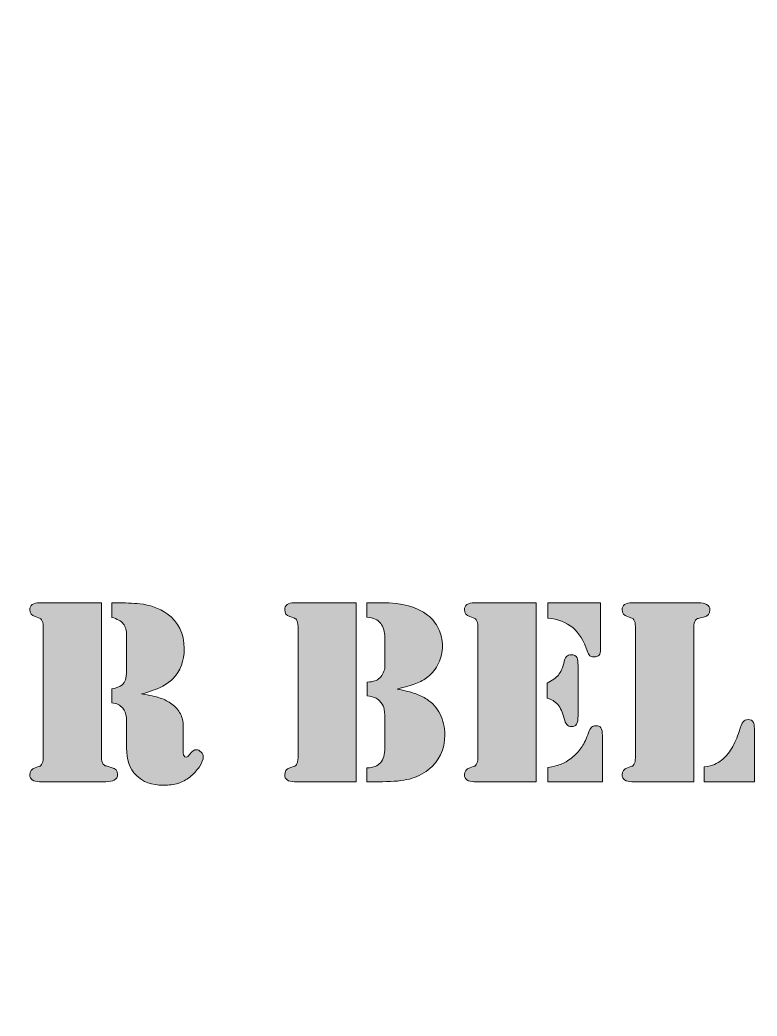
# Model space of a CAD drawing. Header units: inches. Extents: x 5 to 292, y -204 to -7.
# Drawn here: x 51.89 to 70.29, y -179.03 to -154.16 of the extents above; entities that cross this region are included whole.
import ezdxf

# ---------------------------------------------------------------- set-up
doc = ezdxf.new("R2010")
doc.units = ezdxf.units.IN
doc.header["$MEASUREMENT"] = 0
doc.layers.add('Layer 4', color=7, linetype='Continuous')
doc.layers.add('Legend', color=7, linetype='Continuous')

# ---------------------------------------------------------------- blocks, each defined once
blk = doc.blocks.new('block 3')
at = {"layer": 'Legend', "true_color": 0xffffff}
h = blk.add_hatch(color=7, dxfattribs=at)
h.dxf.hatch_style = 2
edge = h.paths.add_edge_path()
edge.add_spline(control_points=[(53.923, -168.713), (53.923, -168.713), (53.923, -172.558), (53.923, -172.558), (53.923, -172.643), (53.94, -172.704), (53.972, -172.741), (53.99, -172.763), (54.006, -172.777), (54.021, -172.782), (54.036, -172.787), (54.087, -172.801), (54.172, -172.823), (54.277, -172.847), (54.329, -172.907), (54.329, -173.003), (54.329, -173.06), (54.301, -173.106), (54.244, -173.141), (54.202, -173.167), (54.134, -173.18), (54.038, -173.18), (54.038, -173.18), (53.926, -173.18), (53.926, -173.18), (53.926, -173.18), (52.467, -173.18), (52.467, -173.18), (52.467, -173.18), (52.382, -173.18), (52.382, -173.18), (52.303, -173.18), (52.243, -173.165), (52.2, -173.136), (52.158, -173.106), (52.136, -173.064), (52.136, -173.01), (52.136, -172.92), (52.18, -172.861), (52.267, -172.833), (52.339, -172.809), (52.381, -172.794), (52.393, -172.789), (52.405, -172.783), (52.418, -172.771), (52.431, -172.751), (52.457, -172.716), (52.47, -172.661), (52.47, -172.584), (52.47, -172.584), (52.47, -169.308), (52.47, -169.308), (52.47, -169.232), (52.457, -169.176), (52.431, -169.141), (52.418, -169.121), (52.405, -169.109), (52.393, -169.104), (52.381, -169.098), (52.339, -169.083), (52.267, -169.059), (52.18, -169.031), (52.136, -168.972), (52.136, -168.883), (52.136, -168.828), (52.158, -168.786), (52.2, -168.757), (52.243, -168.727), (52.303, -168.713), (52.382, -168.713), (52.382, -168.713), (52.467, -168.713), (52.467, -168.713), (52.467, -168.713), (53.923, -168.713), (53.923, -168.713)], knot_values=[0, 0, 0, 0, 1, 1, 1, 2, 2, 2, 3, 3, 3, 4, 4, 4, 5, 5, 5, 6, 6, 6, 7, 7, 7, 8, 8, 8, 9, 9, 9, 10, 10, 10, 11, 11, 11, 12, 12, 12, 13, 13, 13, 14, 14, 14, 15, 15, 15, 16, 16, 16, 17, 17, 17, 18, 18, 18, 19, 19, 19, 20, 20, 20, 21, 21, 21, 22, 22, 22, 23, 23, 23, 24, 24, 24, 25, 25, 25, 25], degree=3, periodic=1)
edge = h.paths.add_edge_path()
edge.add_spline(control_points=[(54.928, -170.99), (55.129, -171.021), (55.283, -171.055), (55.391, -171.092), (55.499, -171.129), (55.597, -171.179), (55.684, -171.242), (55.776, -171.31), (55.846, -171.391), (55.895, -171.484), (55.944, -171.578), (55.969, -171.677), (55.969, -171.782), (55.969, -171.782), (55.969, -172.46), (55.969, -172.46), (55.969, -172.53), (55.992, -172.564), (56.037, -172.564), (56.055, -172.564), (56.07, -172.56), (56.082, -172.55), (56.094, -172.54), (56.11, -172.521), (56.132, -172.492), (56.187, -172.418), (56.242, -172.381), (56.299, -172.381), (56.336, -172.381), (56.373, -172.401), (56.411, -172.44), (56.448, -172.479), (56.466, -172.519), (56.466, -172.558), (56.466, -172.625), (56.434, -172.708), (56.37, -172.805), (56.305, -172.902), (56.225, -172.989), (56.129, -173.065), (56.039, -173.137), (55.942, -173.189), (55.838, -173.221), (55.733, -173.252), (55.61, -173.268), (55.468, -173.268), (55.18, -173.268), (54.955, -173.186), (54.794, -173.021), (54.632, -172.856), (54.552, -172.627), (54.552, -172.332), (54.552, -172.332), (54.552, -171.782), (54.552, -171.782), (54.552, -171.66), (54.55, -171.589), (54.548, -171.57), (54.537, -171.482), (54.507, -171.407), (54.457, -171.344), (54.393, -171.267), (54.303, -171.223), (54.185, -171.21), (54.185, -171.21), (54.185, -170.86), (54.185, -170.86), (54.303, -170.842), (54.387, -170.811), (54.437, -170.768), (54.481, -170.729), (54.511, -170.684), (54.527, -170.634), (54.543, -170.583), (54.552, -170.509), (54.552, -170.411), (54.552, -170.411), (54.552, -169.543), (54.552, -169.543), (54.552, -169.406), (54.525, -169.304), (54.471, -169.236), (54.418, -169.169), (54.321, -169.115), (54.182, -169.076), (54.182, -169.076), (54.182, -168.713), (54.182, -168.713), (54.182, -168.713), (54.267, -168.713), (54.267, -168.713), (54.509, -168.713), (54.715, -168.721), (54.885, -168.739), (55.138, -168.763), (55.364, -168.846), (55.563, -168.987), (55.849, -169.19), (55.992, -169.479), (55.992, -169.855), (55.992, -170.162), (55.895, -170.414), (55.704, -170.611), (55.623, -170.693), (55.529, -170.761), (55.42, -170.813), (55.313, -170.866), (55.148, -170.925), (54.928, -170.99)], knot_values=[0, 0, 0, 0, 1, 1, 1, 2, 2, 2, 3, 3, 3, 4, 4, 4, 5, 5, 5, 6, 6, 6, 7, 7, 7, 8, 8, 8, 9, 9, 9, 10, 10, 10, 11, 11, 11, 12, 12, 12, 13, 13, 13, 14, 14, 14, 15, 15, 15, 16, 16, 16, 17, 17, 17, 18, 18, 18, 19, 19, 19, 20, 20, 20, 21, 21, 21, 22, 22, 22, 23, 23, 23, 24, 24, 24, 25, 25, 25, 26, 26, 26, 27, 27, 27, 28, 28, 28, 29, 29, 29, 30, 30, 30, 31, 31, 31, 32, 32, 32, 33, 33, 33, 34, 34, 34, 35, 35, 35, 36, 36, 36, 36], degree=3, periodic=1)
h = blk.add_hatch(color=7, dxfattribs=at)
h.dxf.hatch_style = 2
edge = h.paths.add_edge_path()
edge.add_spline(control_points=[(60.286, -168.713), (60.286, -168.713), (60.286, -173.18), (60.286, -173.18), (60.286, -173.18), (58.829, -173.18), (58.829, -173.18), (58.829, -173.18), (58.744, -173.18), (58.744, -173.18), (58.665, -173.18), (58.605, -173.165), (58.562, -173.136), (58.52, -173.106), (58.499, -173.064), (58.499, -173.01), (58.499, -172.92), (58.542, -172.861), (58.629, -172.833), (58.701, -172.809), (58.744, -172.794), (58.756, -172.789), (58.767, -172.783), (58.78, -172.771), (58.793, -172.751), (58.819, -172.716), (58.832, -172.661), (58.832, -172.584), (58.832, -172.584), (58.832, -169.308), (58.832, -169.308), (58.832, -169.232), (58.819, -169.176), (58.793, -169.141), (58.78, -169.121), (58.767, -169.109), (58.756, -169.104), (58.744, -169.098), (58.701, -169.083), (58.629, -169.059), (58.542, -169.031), (58.499, -168.972), (58.499, -168.883), (58.499, -168.828), (58.52, -168.786), (58.562, -168.757), (58.605, -168.727), (58.665, -168.713), (58.744, -168.713), (58.744, -168.713), (58.829, -168.713), (58.829, -168.713), (58.829, -168.713), (60.286, -168.713), (60.286, -168.713)], knot_values=[0, 0, 0, 0, 1, 1, 1, 2, 2, 2, 3, 3, 3, 4, 4, 4, 5, 5, 5, 6, 6, 6, 7, 7, 7, 8, 8, 8, 9, 9, 9, 10, 10, 10, 11, 11, 11, 12, 12, 12, 13, 13, 13, 14, 14, 14, 15, 15, 15, 16, 16, 16, 17, 17, 17, 18, 18, 18, 18], degree=3, periodic=1)
edge = h.paths.add_edge_path()
edge.add_spline(control_points=[(61.303, -170.866), (61.5, -170.905), (61.651, -170.944), (61.757, -170.98), (61.863, -171.018), (61.958, -171.064), (62.043, -171.121), (62.189, -171.215), (62.301, -171.339), (62.378, -171.493), (62.456, -171.646), (62.495, -171.818), (62.495, -172.008), (62.495, -172.381), (62.357, -172.672), (62.082, -172.882), (61.94, -172.991), (61.784, -173.068), (61.613, -173.113), (61.441, -173.157), (61.217, -173.18), (60.94, -173.18), (60.94, -173.18), (60.551, -173.18), (60.551, -173.18), (60.551, -173.18), (60.551, -172.836), (60.551, -172.836), (60.638, -172.829), (60.707, -172.817), (60.757, -172.798), (60.807, -172.78), (60.852, -172.749), (60.891, -172.705), (60.963, -172.625), (60.999, -172.499), (60.999, -172.329), (60.999, -172.329), (60.999, -171.586), (60.999, -171.586), (60.999, -171.477), (60.99, -171.392), (60.971, -171.331), (60.953, -171.269), (60.918, -171.214), (60.868, -171.164), (60.831, -171.124), (60.791, -171.096), (60.747, -171.079), (60.703, -171.061), (60.641, -171.047), (60.56, -171.036), (60.56, -171.036), (60.56, -170.696), (60.56, -170.696), (60.641, -170.689), (60.704, -170.678), (60.749, -170.663), (60.793, -170.648), (60.834, -170.622), (60.871, -170.588), (60.906, -170.555), (60.936, -170.512), (60.96, -170.46), (60.984, -170.408), (60.997, -170.36), (60.999, -170.316), (60.999, -170.316), (60.999, -170.136), (60.999, -170.136), (60.999, -170.136), (60.999, -169.57), (60.999, -169.57), (60.999, -169.511), (60.989, -169.449), (60.97, -169.385), (60.95, -169.321), (60.926, -169.27), (60.898, -169.233), (60.856, -169.182), (60.81, -169.146), (60.759, -169.121), (60.707, -169.098), (60.638, -169.081), (60.551, -169.072), (60.551, -169.072), (60.551, -168.713), (60.551, -168.713), (60.551, -168.713), (60.927, -168.713), (60.927, -168.713), (61.425, -168.713), (61.804, -168.815), (62.066, -169.02), (62.186, -169.114), (62.278, -169.227), (62.341, -169.36), (62.404, -169.494), (62.436, -169.638), (62.436, -169.792), (62.436, -169.945), (62.404, -170.089), (62.339, -170.224), (62.275, -170.36), (62.185, -170.472), (62.069, -170.562), (61.984, -170.631), (61.886, -170.688), (61.775, -170.732), (61.663, -170.775), (61.506, -170.82), (61.303, -170.866)], knot_values=[0, 0, 0, 0, 1, 1, 1, 2, 2, 2, 3, 3, 3, 4, 4, 4, 5, 5, 5, 6, 6, 6, 7, 7, 7, 8, 8, 8, 9, 9, 9, 10, 10, 10, 11, 11, 11, 12, 12, 12, 13, 13, 13, 14, 14, 14, 15, 15, 15, 16, 16, 16, 17, 17, 17, 18, 18, 18, 19, 19, 19, 20, 20, 20, 21, 21, 21, 22, 22, 22, 23, 23, 23, 24, 24, 24, 25, 25, 25, 26, 26, 26, 27, 27, 27, 28, 28, 28, 29, 29, 29, 30, 30, 30, 31, 31, 31, 32, 32, 32, 33, 33, 33, 34, 34, 34, 35, 35, 35, 36, 36, 36, 37, 37, 37, 37], degree=3, periodic=1)
h = blk.add_hatch(color=7, dxfattribs=at)
h.dxf.hatch_style = 2
edge = h.paths.add_edge_path()
edge.add_spline(control_points=[(64.773, -168.713), (64.773, -168.713), (64.773, -173.18), (64.773, -173.18), (64.773, -173.18), (63.316, -173.18), (63.316, -173.18), (63.316, -173.18), (63.231, -173.18), (63.231, -173.18), (63.153, -173.18), (63.092, -173.165), (63.049, -173.136), (63.007, -173.106), (62.986, -173.064), (62.986, -173.01), (62.986, -172.92), (63.029, -172.861), (63.117, -172.833), (63.189, -172.809), (63.231, -172.794), (63.243, -172.789), (63.255, -172.783), (63.267, -172.771), (63.28, -172.751), (63.306, -172.716), (63.319, -172.661), (63.319, -172.584), (63.319, -172.584), (63.319, -169.308), (63.319, -169.308), (63.319, -169.232), (63.306, -169.176), (63.28, -169.141), (63.267, -169.121), (63.255, -169.109), (63.243, -169.104), (63.231, -169.098), (63.189, -169.083), (63.117, -169.059), (63.029, -169.031), (62.986, -168.972), (62.986, -168.883), (62.986, -168.828), (63.007, -168.786), (63.049, -168.757), (63.092, -168.727), (63.153, -168.713), (63.231, -168.713), (63.231, -168.713), (63.316, -168.713), (63.316, -168.713), (63.316, -168.713), (64.773, -168.713), (64.773, -168.713)], knot_values=[0, 0, 0, 0, 1, 1, 1, 2, 2, 2, 3, 3, 3, 4, 4, 4, 5, 5, 5, 6, 6, 6, 7, 7, 7, 8, 8, 8, 9, 9, 9, 10, 10, 10, 11, 11, 11, 12, 12, 12, 13, 13, 13, 14, 14, 14, 15, 15, 15, 16, 16, 16, 17, 17, 17, 18, 18, 18, 18], degree=3, periodic=1)
edge = h.paths.add_edge_path()
edge.add_spline(control_points=[(65.048, -171.095), (65.048, -171.095), (65.048, -170.716), (65.048, -170.716), (65.174, -170.654), (65.268, -170.588), (65.329, -170.516), (65.39, -170.444), (65.435, -170.348), (65.463, -170.228), (65.481, -170.145), (65.503, -170.087), (65.532, -170.056), (65.56, -170.024), (65.601, -170.009), (65.653, -170.009), (65.723, -170.009), (65.771, -170.036), (65.797, -170.09), (65.812, -170.119), (65.82, -170.183), (65.82, -170.283), (65.82, -170.283), (65.82, -171.53), (65.82, -171.53), (65.82, -171.633), (65.809, -171.704), (65.785, -171.743), (65.763, -171.782), (65.721, -171.802), (65.66, -171.802), (65.609, -171.802), (65.57, -171.787), (65.542, -171.756), (65.513, -171.726), (65.49, -171.674), (65.473, -171.602), (65.436, -171.452), (65.383, -171.336), (65.314, -171.255), (65.246, -171.175), (65.157, -171.121), (65.048, -171.095)], knot_values=[0, 0, 0, 0, 1, 1, 1, 2, 2, 2, 3, 3, 3, 4, 4, 4, 5, 5, 5, 6, 6, 6, 7, 7, 7, 8, 8, 8, 9, 9, 9, 10, 10, 10, 11, 11, 11, 12, 12, 12, 13, 13, 13, 14, 14, 14, 14], degree=3, periodic=1)
edge = h.paths.add_edge_path()
edge.add_spline(control_points=[(65.064, -168.713), (65.064, -168.713), (66.383, -168.713), (66.383, -168.713), (66.383, -168.713), (66.383, -169.871), (66.383, -169.871), (66.383, -169.939), (66.37, -169.988), (66.344, -170.018), (66.317, -170.049), (66.276, -170.064), (66.219, -170.064), (66.171, -170.064), (66.136, -170.054), (66.114, -170.035), (66.093, -170.015), (66.072, -169.975), (66.052, -169.913), (65.969, -169.661), (65.848, -169.467), (65.687, -169.334), (65.527, -169.201), (65.319, -169.121), (65.064, -169.095), (65.064, -169.095), (65.064, -168.713), (65.064, -168.713)], knot_values=[0, 0, 0, 0, 1, 1, 1, 2, 2, 2, 3, 3, 3, 4, 4, 4, 5, 5, 5, 6, 6, 6, 7, 7, 7, 8, 8, 8, 9, 9, 9, 9], degree=3, periodic=1)
edge = h.paths.add_edge_path()
edge.add_spline(control_points=[(65.067, -173.18), (65.067, -173.18), (65.067, -172.826), (65.067, -172.826), (65.209, -172.805), (65.326, -172.774), (65.419, -172.735), (65.512, -172.695), (65.605, -172.635), (65.699, -172.554), (65.793, -172.474), (65.867, -172.391), (65.923, -172.304), (65.979, -172.218), (66.031, -172.104), (66.082, -171.962), (66.106, -171.892), (66.131, -171.845), (66.157, -171.82), (66.183, -171.795), (66.219, -171.782), (66.265, -171.782), (66.326, -171.782), (66.369, -171.8), (66.393, -171.836), (66.417, -171.872), (66.429, -171.935), (66.429, -172.025), (66.429, -172.025), (66.429, -173.18), (66.429, -173.18), (66.429, -173.18), (65.067, -173.18), (65.067, -173.18)], knot_values=[0, 0, 0, 0, 1, 1, 1, 2, 2, 2, 3, 3, 3, 4, 4, 4, 5, 5, 5, 6, 6, 6, 7, 7, 7, 8, 8, 8, 9, 9, 9, 10, 10, 10, 11, 11, 11, 11], degree=3, periodic=1)
h = blk.add_hatch(color=7, dxfattribs=at)
h.dxf.hatch_style = 2
edge = h.paths.add_edge_path()
edge.add_spline(control_points=[(68.707, -173.18), (68.707, -173.18), (67.25, -173.18), (67.25, -173.18), (67.25, -173.18), (67.165, -173.18), (67.165, -173.18), (67.087, -173.18), (67.026, -173.165), (66.983, -173.136), (66.941, -173.106), (66.92, -173.064), (66.92, -173.01), (66.92, -172.92), (66.963, -172.861), (67.051, -172.833), (67.123, -172.809), (67.165, -172.794), (67.177, -172.789), (67.188, -172.783), (67.201, -172.771), (67.214, -172.751), (67.24, -172.716), (67.253, -172.661), (67.253, -172.584), (67.253, -172.584), (67.253, -169.308), (67.253, -169.308), (67.253, -169.232), (67.24, -169.176), (67.214, -169.141), (67.201, -169.121), (67.188, -169.109), (67.177, -169.104), (67.165, -169.098), (67.123, -169.083), (67.051, -169.059), (66.963, -169.031), (66.92, -168.972), (66.92, -168.883), (66.92, -168.828), (66.941, -168.786), (66.983, -168.757), (67.026, -168.727), (67.087, -168.713), (67.165, -168.713), (67.165, -168.713), (67.25, -168.713), (67.25, -168.713), (67.25, -168.713), (68.71, -168.713), (68.71, -168.713), (68.71, -168.713), (68.821, -168.713), (68.821, -168.713), (68.917, -168.713), (68.986, -168.726), (69.027, -168.752), (69.084, -168.787), (69.112, -168.832), (69.112, -168.889), (69.112, -168.985), (69.06, -169.045), (68.955, -169.069), (68.87, -169.089), (68.82, -169.102), (68.805, -169.108), (68.789, -169.115), (68.773, -169.128), (68.756, -169.148), (68.723, -169.187), (68.707, -169.248), (68.707, -169.331), (68.707, -169.331), (68.707, -173.18), (68.707, -173.18)], knot_values=[0, 0, 0, 0, 1, 1, 1, 2, 2, 2, 3, 3, 3, 4, 4, 4, 5, 5, 5, 6, 6, 6, 7, 7, 7, 8, 8, 8, 9, 9, 9, 10, 10, 10, 11, 11, 11, 12, 12, 12, 13, 13, 13, 14, 14, 14, 15, 15, 15, 16, 16, 16, 17, 17, 17, 18, 18, 18, 19, 19, 19, 20, 20, 20, 21, 21, 21, 22, 22, 22, 23, 23, 23, 24, 24, 24, 25, 25, 25, 25], degree=3, periodic=1)
edge = h.paths.add_edge_path()
edge.add_spline(control_points=[(68.972, -173.18), (68.972, -173.18), (68.972, -172.813), (68.972, -172.813), (69.078, -172.794), (69.163, -172.772), (69.225, -172.748), (69.287, -172.724), (69.347, -172.689), (69.404, -172.643), (69.495, -172.571), (69.579, -172.472), (69.656, -172.345), (69.732, -172.219), (69.794, -172.078), (69.842, -171.923), (69.877, -171.803), (69.909, -171.724), (69.939, -171.686), (69.968, -171.648), (70.011, -171.628), (70.068, -171.628), (70.129, -171.628), (70.174, -171.654), (70.202, -171.704), (70.215, -171.728), (70.222, -171.776), (70.222, -171.848), (70.222, -171.848), (70.222, -173.18), (70.222, -173.18), (70.222, -173.18), (68.972, -173.18), (68.972, -173.18)], knot_values=[0, 0, 0, 0, 1, 1, 1, 2, 2, 2, 3, 3, 3, 4, 4, 4, 5, 5, 5, 6, 6, 6, 7, 7, 7, 8, 8, 8, 9, 9, 9, 10, 10, 10, 11, 11, 11, 11], degree=3, periodic=1)
at = {"layer": 'Legend', "lineweight": 0}
for points, knots in [([(53.923, -168.713), (53.923, -168.713), (53.923, -172.558), (53.923, -172.558), (53.923, -172.643), (53.94, -172.704), (53.972, -172.741), (53.99, -172.763), (54.006, -172.777), (54.021, -172.782), (54.036, -172.787), (54.087, -172.801), (54.172, -172.823), (54.277, -172.847), (54.329, -172.907), (54.329, -173.003), (54.329, -173.06), (54.301, -173.106), (54.244, -173.141), (54.202, -173.167), (54.134, -173.18), (54.038, -173.18), (54.038, -173.18), (53.926, -173.18), (53.926, -173.18), (53.926, -173.18), (52.467, -173.18), (52.467, -173.18), (52.467, -173.18), (52.382, -173.18), (52.382, -173.18), (52.303, -173.18), (52.243, -173.165), (52.2, -173.136), (52.158, -173.106), (52.136, -173.064), (52.136, -173.01), (52.136, -172.92), (52.18, -172.861), (52.267, -172.833), (52.339, -172.809), (52.381, -172.794), (52.393, -172.789), (52.405, -172.783), (52.418, -172.771), (52.431, -172.751), (52.457, -172.716), (52.47, -172.661), (52.47, -172.584), (52.47, -172.584), (52.47, -169.308), (52.47, -169.308), (52.47, -169.232), (52.457, -169.176), (52.431, -169.141), (52.418, -169.121), (52.405, -169.109), (52.393, -169.104), (52.381, -169.098), (52.339, -169.083), (52.267, -169.059), (52.18, -169.031), (52.136, -168.972), (52.136, -168.883), (52.136, -168.828), (52.158, -168.786), (52.2, -168.757), (52.243, -168.727), (52.303, -168.713), (52.382, -168.713), (52.382, -168.713), (52.467, -168.713), (52.467, -168.713), (52.467, -168.713), (53.923, -168.713), (53.923, -168.713)], [0, 0, 0, 0, 1, 1, 1, 2, 2, 2, 3, 3, 3, 4, 4, 4, 5, 5, 5, 6, 6, 6, 7, 7, 7, 8, 8, 8, 9, 9, 9, 10, 10, 10, 11, 11, 11, 12, 12, 12, 13, 13, 13, 14, 14, 14, 15, 15, 15, 16, 16, 16, 17, 17, 17, 18, 18, 18, 19, 19, 19, 20, 20, 20, 21, 21, 21, 22, 22, 22, 23, 23, 23, 24, 24, 24, 25, 25, 25, 25]), ([(54.928, -170.99), (55.129, -171.021), (55.283, -171.055), (55.391, -171.092), (55.499, -171.129), (55.597, -171.179), (55.684, -171.242), (55.776, -171.31), (55.846, -171.391), (55.895, -171.484), (55.944, -171.578), (55.969, -171.677), (55.969, -171.782), (55.969, -171.782), (55.969, -172.46), (55.969, -172.46), (55.969, -172.53), (55.992, -172.564), (56.037, -172.564), (56.055, -172.564), (56.07, -172.56), (56.082, -172.55), (56.094, -172.54), (56.11, -172.521), (56.132, -172.492), (56.187, -172.418), (56.242, -172.381), (56.299, -172.381), (56.336, -172.381), (56.373, -172.401), (56.411, -172.44), (56.448, -172.479), (56.466, -172.519), (56.466, -172.558), (56.466, -172.625), (56.434, -172.708), (56.37, -172.805), (56.305, -172.902), (56.225, -172.989), (56.129, -173.065), (56.039, -173.137), (55.942, -173.189), (55.838, -173.221), (55.733, -173.252), (55.61, -173.268), (55.468, -173.268), (55.18, -173.268), (54.955, -173.186), (54.794, -173.021), (54.632, -172.856), (54.552, -172.627), (54.552, -172.332), (54.552, -172.332), (54.552, -171.782), (54.552, -171.782), (54.552, -171.66), (54.55, -171.589), (54.548, -171.57), (54.537, -171.482), (54.507, -171.407), (54.457, -171.344), (54.393, -171.267), (54.303, -171.223), (54.185, -171.21), (54.185, -171.21), (54.185, -170.86), (54.185, -170.86), (54.303, -170.842), (54.387, -170.811), (54.437, -170.768), (54.481, -170.729), (54.511, -170.684), (54.527, -170.634), (54.543, -170.583), (54.552, -170.509), (54.552, -170.411), (54.552, -170.411), (54.552, -169.543), (54.552, -169.543), (54.552, -169.406), (54.525, -169.304), (54.471, -169.236), (54.418, -169.169), (54.321, -169.115), (54.182, -169.076), (54.182, -169.076), (54.182, -168.713), (54.182, -168.713), (54.182, -168.713), (54.267, -168.713), (54.267, -168.713), (54.509, -168.713), (54.715, -168.721), (54.885, -168.739), (55.138, -168.763), (55.364, -168.846), (55.563, -168.987), (55.849, -169.19), (55.992, -169.479), (55.992, -169.855), (55.992, -170.162), (55.895, -170.414), (55.704, -170.611), (55.623, -170.693), (55.529, -170.761), (55.42, -170.813), (55.313, -170.866), (55.148, -170.925), (54.928, -170.99)], [0, 0, 0, 0, 1, 1, 1, 2, 2, 2, 3, 3, 3, 4, 4, 4, 5, 5, 5, 6, 6, 6, 7, 7, 7, 8, 8, 8, 9, 9, 9, 10, 10, 10, 11, 11, 11, 12, 12, 12, 13, 13, 13, 14, 14, 14, 15, 15, 15, 16, 16, 16, 17, 17, 17, 18, 18, 18, 19, 19, 19, 20, 20, 20, 21, 21, 21, 22, 22, 22, 23, 23, 23, 24, 24, 24, 25, 25, 25, 26, 26, 26, 27, 27, 27, 28, 28, 28, 29, 29, 29, 30, 30, 30, 31, 31, 31, 32, 32, 32, 33, 33, 33, 34, 34, 34, 35, 35, 35, 36, 36, 36, 36]), ([(60.286, -168.713), (60.286, -168.713), (60.286, -173.18), (60.286, -173.18), (60.286, -173.18), (58.829, -173.18), (58.829, -173.18), (58.829, -173.18), (58.744, -173.18), (58.744, -173.18), (58.665, -173.18), (58.605, -173.165), (58.562, -173.136), (58.52, -173.106), (58.499, -173.064), (58.499, -173.01), (58.499, -172.92), (58.542, -172.861), (58.629, -172.833), (58.701, -172.809), (58.744, -172.794), (58.756, -172.789), (58.767, -172.783), (58.78, -172.771), (58.793, -172.751), (58.819, -172.716), (58.832, -172.661), (58.832, -172.584), (58.832, -172.584), (58.832, -169.308), (58.832, -169.308), (58.832, -169.232), (58.819, -169.176), (58.793, -169.141), (58.78, -169.121), (58.767, -169.109), (58.756, -169.104), (58.744, -169.098), (58.701, -169.083), (58.629, -169.059), (58.542, -169.031), (58.499, -168.972), (58.499, -168.883), (58.499, -168.828), (58.52, -168.786), (58.562, -168.757), (58.605, -168.727), (58.665, -168.713), (58.744, -168.713), (58.744, -168.713), (58.829, -168.713), (58.829, -168.713), (58.829, -168.713), (60.286, -168.713), (60.286, -168.713)], [0, 0, 0, 0, 1, 1, 1, 2, 2, 2, 3, 3, 3, 4, 4, 4, 5, 5, 5, 6, 6, 6, 7, 7, 7, 8, 8, 8, 9, 9, 9, 10, 10, 10, 11, 11, 11, 12, 12, 12, 13, 13, 13, 14, 14, 14, 15, 15, 15, 16, 16, 16, 17, 17, 17, 18, 18, 18, 18]), ([(61.303, -170.866), (61.5, -170.905), (61.651, -170.944), (61.757, -170.98), (61.863, -171.018), (61.958, -171.064), (62.043, -171.121), (62.189, -171.215), (62.301, -171.339), (62.378, -171.493), (62.456, -171.646), (62.495, -171.818), (62.495, -172.008), (62.495, -172.381), (62.357, -172.672), (62.082, -172.882), (61.94, -172.991), (61.784, -173.068), (61.613, -173.113), (61.441, -173.157), (61.217, -173.18), (60.94, -173.18), (60.94, -173.18), (60.551, -173.18), (60.551, -173.18), (60.551, -173.18), (60.551, -172.836), (60.551, -172.836), (60.638, -172.829), (60.707, -172.817), (60.757, -172.798), (60.807, -172.78), (60.852, -172.749), (60.891, -172.705), (60.963, -172.625), (60.999, -172.499), (60.999, -172.329), (60.999, -172.329), (60.999, -171.586), (60.999, -171.586), (60.999, -171.477), (60.99, -171.392), (60.971, -171.331), (60.953, -171.269), (60.918, -171.214), (60.868, -171.164), (60.831, -171.124), (60.791, -171.096), (60.747, -171.079), (60.703, -171.061), (60.641, -171.047), (60.56, -171.036), (60.56, -171.036), (60.56, -170.696), (60.56, -170.696), (60.641, -170.689), (60.704, -170.678), (60.749, -170.663), (60.793, -170.648), (60.834, -170.622), (60.871, -170.588), (60.906, -170.555), (60.936, -170.512), (60.96, -170.46), (60.984, -170.408), (60.997, -170.36), (60.999, -170.316), (60.999, -170.316), (60.999, -170.136), (60.999, -170.136), (60.999, -170.136), (60.999, -169.57), (60.999, -169.57), (60.999, -169.511), (60.989, -169.449), (60.97, -169.385), (60.95, -169.321), (60.926, -169.27), (60.898, -169.233), (60.856, -169.182), (60.81, -169.146), (60.759, -169.121), (60.707, -169.098), (60.638, -169.081), (60.551, -169.072), (60.551, -169.072), (60.551, -168.713), (60.551, -168.713), (60.551, -168.713), (60.927, -168.713), (60.927, -168.713), (61.425, -168.713), (61.804, -168.815), (62.066, -169.02), (62.186, -169.114), (62.278, -169.227), (62.341, -169.36), (62.404, -169.494), (62.436, -169.638), (62.436, -169.792), (62.436, -169.945), (62.404, -170.089), (62.339, -170.224), (62.275, -170.36), (62.185, -170.472), (62.069, -170.562), (61.984, -170.631), (61.886, -170.688), (61.775, -170.732), (61.663, -170.775), (61.506, -170.82), (61.303, -170.866)], [0, 0, 0, 0, 1, 1, 1, 2, 2, 2, 3, 3, 3, 4, 4, 4, 5, 5, 5, 6, 6, 6, 7, 7, 7, 8, 8, 8, 9, 9, 9, 10, 10, 10, 11, 11, 11, 12, 12, 12, 13, 13, 13, 14, 14, 14, 15, 15, 15, 16, 16, 16, 17, 17, 17, 18, 18, 18, 19, 19, 19, 20, 20, 20, 21, 21, 21, 22, 22, 22, 23, 23, 23, 24, 24, 24, 25, 25, 25, 26, 26, 26, 27, 27, 27, 28, 28, 28, 29, 29, 29, 30, 30, 30, 31, 31, 31, 32, 32, 32, 33, 33, 33, 34, 34, 34, 35, 35, 35, 36, 36, 36, 37, 37, 37, 37]), ([(64.773, -168.713), (64.773, -168.713), (64.773, -173.18), (64.773, -173.18), (64.773, -173.18), (63.316, -173.18), (63.316, -173.18), (63.316, -173.18), (63.231, -173.18), (63.231, -173.18), (63.153, -173.18), (63.092, -173.165), (63.049, -173.136), (63.007, -173.106), (62.986, -173.064), (62.986, -173.01), (62.986, -172.92), (63.029, -172.861), (63.117, -172.833), (63.189, -172.809), (63.231, -172.794), (63.243, -172.789), (63.255, -172.783), (63.267, -172.771), (63.28, -172.751), (63.306, -172.716), (63.319, -172.661), (63.319, -172.584), (63.319, -172.584), (63.319, -169.308), (63.319, -169.308), (63.319, -169.232), (63.306, -169.176), (63.28, -169.141), (63.267, -169.121), (63.255, -169.109), (63.243, -169.104), (63.231, -169.098), (63.189, -169.083), (63.117, -169.059), (63.029, -169.031), (62.986, -168.972), (62.986, -168.883), (62.986, -168.828), (63.007, -168.786), (63.049, -168.757), (63.092, -168.727), (63.153, -168.713), (63.231, -168.713), (63.231, -168.713), (63.316, -168.713), (63.316, -168.713), (63.316, -168.713), (64.773, -168.713), (64.773, -168.713)], [0, 0, 0, 0, 1, 1, 1, 2, 2, 2, 3, 3, 3, 4, 4, 4, 5, 5, 5, 6, 6, 6, 7, 7, 7, 8, 8, 8, 9, 9, 9, 10, 10, 10, 11, 11, 11, 12, 12, 12, 13, 13, 13, 14, 14, 14, 15, 15, 15, 16, 16, 16, 17, 17, 17, 18, 18, 18, 18]), ([(65.064, -168.713), (65.064, -168.713), (66.383, -168.713), (66.383, -168.713), (66.383, -168.713), (66.383, -169.871), (66.383, -169.871), (66.383, -169.939), (66.37, -169.988), (66.344, -170.018), (66.317, -170.049), (66.276, -170.064), (66.219, -170.064), (66.171, -170.064), (66.136, -170.054), (66.114, -170.035), (66.093, -170.015), (66.072, -169.975), (66.052, -169.913), (65.969, -169.661), (65.848, -169.467), (65.687, -169.334), (65.527, -169.201), (65.319, -169.121), (65.064, -169.095), (65.064, -169.095), (65.064, -168.713), (65.064, -168.713)], [0, 0, 0, 0, 1, 1, 1, 2, 2, 2, 3, 3, 3, 4, 4, 4, 5, 5, 5, 6, 6, 6, 7, 7, 7, 8, 8, 8, 9, 9, 9, 9]), ([(68.707, -173.18), (68.707, -173.18), (67.25, -173.18), (67.25, -173.18), (67.25, -173.18), (67.165, -173.18), (67.165, -173.18), (67.087, -173.18), (67.026, -173.165), (66.983, -173.136), (66.941, -173.106), (66.92, -173.064), (66.92, -173.01), (66.92, -172.92), (66.963, -172.861), (67.051, -172.833), (67.123, -172.809), (67.165, -172.794), (67.177, -172.789), (67.188, -172.783), (67.201, -172.771), (67.214, -172.751), (67.24, -172.716), (67.253, -172.661), (67.253, -172.584), (67.253, -172.584), (67.253, -169.308), (67.253, -169.308), (67.253, -169.232), (67.24, -169.176), (67.214, -169.141), (67.201, -169.121), (67.188, -169.109), (67.177, -169.104), (67.165, -169.098), (67.123, -169.083), (67.051, -169.059), (66.963, -169.031), (66.92, -168.972), (66.92, -168.883), (66.92, -168.828), (66.941, -168.786), (66.983, -168.757), (67.026, -168.727), (67.087, -168.713), (67.165, -168.713), (67.165, -168.713), (67.25, -168.713), (67.25, -168.713), (67.25, -168.713), (68.71, -168.713), (68.71, -168.713), (68.71, -168.713), (68.821, -168.713), (68.821, -168.713), (68.917, -168.713), (68.986, -168.726), (69.027, -168.752), (69.084, -168.787), (69.112, -168.832), (69.112, -168.889), (69.112, -168.985), (69.06, -169.045), (68.955, -169.069), (68.87, -169.089), (68.82, -169.102), (68.805, -169.108), (68.789, -169.115), (68.773, -169.128), (68.756, -169.148), (68.723, -169.187), (68.707, -169.248), (68.707, -169.331), (68.707, -169.331), (68.707, -173.18), (68.707, -173.18)], [0, 0, 0, 0, 1, 1, 1, 2, 2, 2, 3, 3, 3, 4, 4, 4, 5, 5, 5, 6, 6, 6, 7, 7, 7, 8, 8, 8, 9, 9, 9, 10, 10, 10, 11, 11, 11, 12, 12, 12, 13, 13, 13, 14, 14, 14, 15, 15, 15, 16, 16, 16, 17, 17, 17, 18, 18, 18, 19, 19, 19, 20, 20, 20, 21, 21, 21, 22, 22, 22, 23, 23, 23, 24, 24, 24, 25, 25, 25, 25]), ([(65.048, -171.095), (65.048, -171.095), (65.048, -170.716), (65.048, -170.716), (65.174, -170.654), (65.268, -170.588), (65.329, -170.516), (65.39, -170.444), (65.435, -170.348), (65.463, -170.228), (65.481, -170.145), (65.503, -170.087), (65.532, -170.056), (65.56, -170.024), (65.601, -170.009), (65.653, -170.009), (65.723, -170.009), (65.771, -170.036), (65.797, -170.09), (65.812, -170.119), (65.82, -170.183), (65.82, -170.283), (65.82, -170.283), (65.82, -171.53), (65.82, -171.53), (65.82, -171.633), (65.809, -171.704), (65.785, -171.743), (65.763, -171.782), (65.721, -171.802), (65.66, -171.802), (65.609, -171.802), (65.57, -171.787), (65.542, -171.756), (65.513, -171.726), (65.49, -171.674), (65.473, -171.602), (65.436, -171.452), (65.383, -171.336), (65.314, -171.255), (65.246, -171.175), (65.157, -171.121), (65.048, -171.095)], [0, 0, 0, 0, 1, 1, 1, 2, 2, 2, 3, 3, 3, 4, 4, 4, 5, 5, 5, 6, 6, 6, 7, 7, 7, 8, 8, 8, 9, 9, 9, 10, 10, 10, 11, 11, 11, 12, 12, 12, 13, 13, 13, 14, 14, 14, 14]), ([(65.067, -173.18), (65.067, -173.18), (65.067, -172.826), (65.067, -172.826), (65.209, -172.805), (65.326, -172.774), (65.419, -172.735), (65.512, -172.695), (65.605, -172.635), (65.699, -172.554), (65.793, -172.474), (65.867, -172.391), (65.923, -172.304), (65.979, -172.218), (66.031, -172.104), (66.082, -171.962), (66.106, -171.892), (66.131, -171.845), (66.157, -171.82), (66.183, -171.795), (66.219, -171.782), (66.265, -171.782), (66.326, -171.782), (66.369, -171.8), (66.393, -171.836), (66.417, -171.872), (66.429, -171.935), (66.429, -172.025), (66.429, -172.025), (66.429, -173.18), (66.429, -173.18), (66.429, -173.18), (65.067, -173.18), (65.067, -173.18)], [0, 0, 0, 0, 1, 1, 1, 2, 2, 2, 3, 3, 3, 4, 4, 4, 5, 5, 5, 6, 6, 6, 7, 7, 7, 8, 8, 8, 9, 9, 9, 10, 10, 10, 11, 11, 11, 11]), ([(68.972, -173.18), (68.972, -173.18), (68.972, -172.813), (68.972, -172.813), (69.078, -172.794), (69.163, -172.772), (69.225, -172.748), (69.287, -172.724), (69.347, -172.689), (69.404, -172.643), (69.495, -172.571), (69.579, -172.472), (69.656, -172.345), (69.732, -172.219), (69.794, -172.078), (69.842, -171.923), (69.877, -171.803), (69.909, -171.724), (69.939, -171.686), (69.968, -171.648), (70.011, -171.628), (70.068, -171.628), (70.129, -171.628), (70.174, -171.654), (70.202, -171.704), (70.215, -171.728), (70.222, -171.776), (70.222, -171.848), (70.222, -171.848), (70.222, -173.18), (70.222, -173.18), (70.222, -173.18), (68.972, -173.18), (68.972, -173.18)], [0, 0, 0, 0, 1, 1, 1, 2, 2, 2, 3, 3, 3, 4, 4, 4, 5, 5, 5, 6, 6, 6, 7, 7, 7, 8, 8, 8, 9, 9, 9, 10, 10, 10, 11, 11, 11, 11])]:
    blk.add_open_spline(points, degree=3, knots=knots, dxfattribs=at)

msp = doc.modelspace()

# ---------------------------------------------------------------- linework, layer by layer
at = {"layer": 'Layer 4', "color": 250, "lineweight": 35, "true_color": 0x231f20}
msp.add_open_spline([(288.219, -203.906), (288.219, -203.906), (8.819, -203.906), (8.819, -203.906), (6.491, -203.906), (4.586, -202.001), (4.586, -199.672), (4.586, -199.672), (4.586, -11.642), (4.586, -11.642), (4.586, -9.313), (6.491, -7.408), (8.819, -7.408), (8.819, -7.408), (288.219, -7.408), (288.219, -7.408), (290.547, -7.408), (292.452, -9.313), (292.452, -11.642), (292.452, -11.642), (292.452, -199.672), (292.452, -199.672), (292.452, -202.001), (290.547, -203.906), (288.219, -203.906)], degree=3, knots=[0, 0, 0, 0, 1, 1, 1, 2, 2, 2, 3, 3, 3, 4, 4, 4, 5, 5, 5, 6, 6, 6, 7, 7, 7, 8, 8, 8, 8], dxfattribs=at)

# ---------------------------------------------------------------- block references
at = {"layer": 'Legend'}
msp.add_blockref('block 3', (0, 0), dxfattribs=at)

doc.saveas('drawing.dxf')
